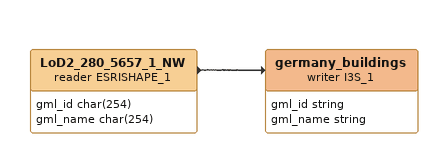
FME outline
LoD2_280_5657_1_NW (reader ESRISHAPE_1)
    attributes: gml_id char(254), gml_name char(254)
    -> germany_buildings (writer I3S_1)
germany_buildings (writer I3S_1)
    attributes: gml_id string, gml_name string
